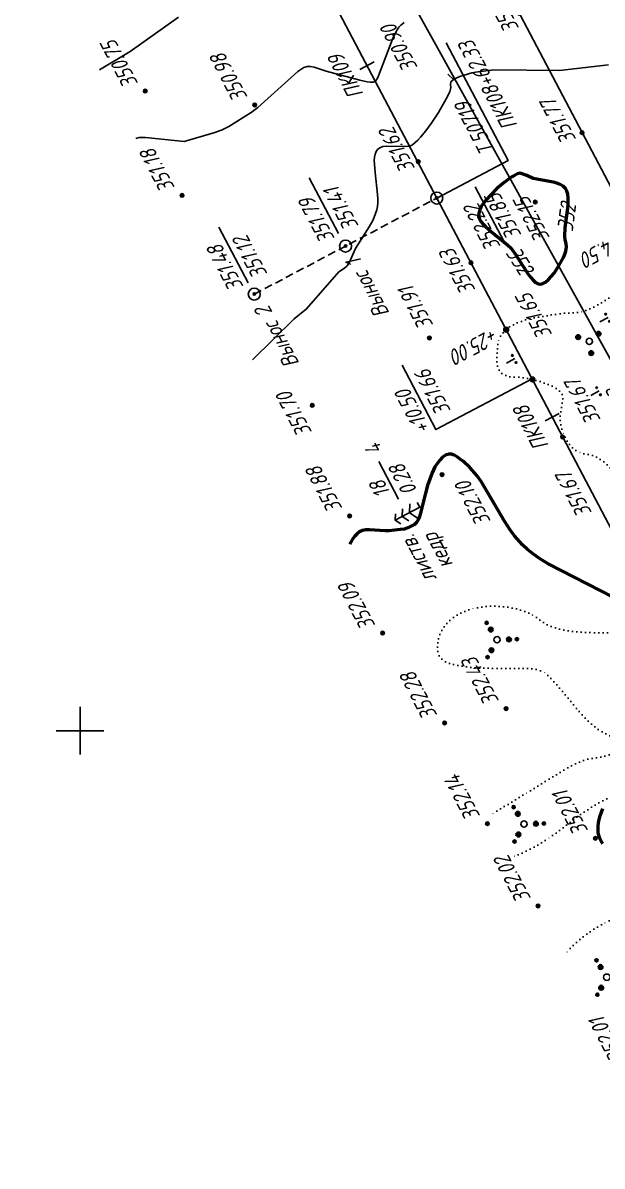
# Model space of a CAD drawing. Extents: x 1517348 to 1518464, y 2188576 to 2190606.
# Drawn here: x 1517785.6 to 1517931.3, y 2189290.4 to 2189578.2 of the extents above; entities that cross this region are included whole.
import ezdxf
from ezdxf.enums import TextEntityAlignment as Align

# ---------------------------------------------------------------- set-up
doc = ezdxf.new("R2010")
doc.units = 0
doc.linetypes.add('ИИDot', pattern=[1, 0, -1])
doc.linetypes.add('ИИHidden', pattern=[3, 2, -1])
for name, color, linetype, lineweight in [('ИИ_ГЕОПУНКТ_025', 7, 'Continuous', 25), ('ИИ_ГЕОСЕТКА_025', 3, 'Continuous', 25), ('ИИ_КОНТУР_025', 7, 'ИИDot', 25), ('ИИ_ОТМЕТКА_025', 7, 'Continuous', 25), ('ИИ_ПИКЕТАЖ_025', 7, 'Continuous', 25), ('ИИ_РАЗМЕР_025', 7, 'Continuous', 25), ('ИИ_РЕЛЬЕФ_025', 34, 'Continuous', 25), ('ИИ_РЕЛЬЕФ_050', 34, 'Continuous', 50), ('ИИ_ТРАССА_ТРУБ_025', 7, 'Continuous', 25), ('ИИ_УГОДЬЯ_025', 7, 'Continuous', 25)]:
    doc.layers.add(name, color=color, linetype=linetype, lineweight=lineweight)
doc.styles.add('VNIPISIMPLEXCUR', font='simplex.shx', dxfattribs={"width": 0.8, "oblique": 15})
doc.dimstyles.new('ИИ-2000-м-dm$0', dxfattribs={"dimscale": 2, "dimtxt": 2.5, "dimasz": 2.5, "dimexe": 1.25, "dimexo": 0, "dimgap": 1, "dimtad": 1, "dimtoh": 1, "dimzin": 1, "dimdsep": 46, "dimtxsty": 'VNIPISIMPLEXCUR', "dimblk": 'OBLIQUE', "dimcen": 2.5, "dimaunit": 1, "dimadec": 4, "dimazin": 0, "dimtfac": 1, "dimtmove": 1, "dimatfit": 2, "dimfxl": 1, "dimarcsym": 0})
doc.dimstyles.new('ИИ-2000-м-dm$2', dxfattribs={"dimscale": 2, "dimtxt": 2.5, "dimasz": 2.5, "dimexe": 1.25, "dimexo": 0, "dimgap": 1, "dimtad": 2, "dimtoh": 1, "dimzin": 1, "dimdsep": 46, "dimtxsty": 'VNIPISIMPLEXCUR', "dimcen": 2.5, "dimaunit": 1, "dimazin": 0, "dimtfac": 1, "dimtmove": 1, "dimatfit": 2, "dimfxl": 1, "dimarcsym": 0})

# ---------------------------------------------------------------- blocks, each defined once
blk = doc.blocks.new('PICKET')
at = {"color": 0, "linetype": 'Continuous', "lineweight": 25}
for p, q in [((-0.23, 0), (0.23, 0)), ((0, 0.23), (0, -0.23))]:
    blk.add_line(p, q, dxfattribs=at)
blk.add_circle((0, 0), 0.23, dxfattribs=at)
at = {"color": 0, "linetype": 'Continuous', "style": 'VNIPISIMPLEXCUR', "oblique": 15, "width": 0.8}
blk.add_attdef('OTMETKA', (1.25, 0.3), '', height=2, dxfattribs=at)
at = {"color": 8, "linetype": 'Continuous', "style": 'VNIPISIMPLEXCUR', "oblique": 15, "width": 0.8, "flags": 1}
blk.add_attdef('NOMER', (1.25, -2.7), '', height=2, dxfattribs=at)
blk = doc.blocks.new('ИИ053952')
at = {"linetype": 'Continuous', "lineweight": 25}
h = blk.add_hatch(color=0, dxfattribs=at)
edge = h.paths.add_edge_path()
edge.add_arc((-1.31, 2.13), 0.2, 0, 360)
h = blk.add_hatch(color=0, dxfattribs=at)
edge = h.paths.add_edge_path()
edge.add_arc((-0.79, 1.28), 0.3, 0, 360)
h = blk.add_hatch(color=0, dxfattribs=at)
edge = h.paths.add_edge_path()
edge.add_arc((1.5, 0.04), 0.3, 0, 360)
h = blk.add_hatch(color=0, dxfattribs=at)
edge = h.paths.add_edge_path()
edge.add_arc((2.5, 0.07), 0.2, 0, 360)
h = blk.add_hatch(color=0, dxfattribs=at)
edge = h.paths.add_edge_path()
edge.add_arc((-0.71, -1.32), 0.3, 0, 360)
h = blk.add_hatch(color=0, dxfattribs=at)
edge = h.paths.add_edge_path()
edge.add_arc((-1.19, -2.2), 0.2, 0, 360)
at = {"color": 0, "linetype": 'Continuous', "lineweight": 25}
for centre, radius in [((-1.31, 2.13), 0.2), ((-0.79, 1.28), 0.3), ((0, 0), 0.4), ((1.5, 0.04), 0.3), ((2.5, 0.07), 0.2), ((-0.71, -1.32), 0.3), ((-1.19, -2.2), 0.2)]:
    blk.add_circle(centre, radius, dxfattribs=at)
blk = doc.blocks.new('ИИ05407')
at = {"linetype": 'Continuous', "lineweight": 25}
h = blk.add_hatch(color=0, dxfattribs=at)
edge = h.paths.add_edge_path()
edge.add_arc((-0.5, 0.1), 0.1, 0, 360)
h = blk.add_hatch(color=0, dxfattribs=at)
edge = h.paths.add_edge_path()
edge.add_arc((0.5, 0.1), 0.1, 0, 360)
at = {"color": 0, "linetype": 'Continuous', "lineweight": 25}
blk.add_lwpolyline([(0, 0), (0, 1.2)], dxfattribs=at)
for centre in [(-0.5, 0.1), (0.5, 0.1)]:
    blk.add_circle(centre, 0.1, dxfattribs=at)
blk = doc.blocks.new('ИИ053951')
at = {"linetype": 'Continuous', "lineweight": 25}
h = blk.add_hatch(color=0, dxfattribs=at)
edge = h.paths.add_edge_path()
edge.add_arc((-1.4, 0.53), 0.3, 0, 360)
h = blk.add_hatch(color=0, dxfattribs=at)
edge = h.paths.add_edge_path()
edge.add_arc((1.16, 0.95), 0.3, 0, 360)
h = blk.add_hatch(color=0, dxfattribs=at)
edge = h.paths.add_edge_path()
edge.add_arc((0.24, -1.48), 0.3, 0, 360)
at = {"color": 0, "linetype": 'Continuous', "lineweight": 25}
for centre, radius in [((-1.4, 0.53), 0.3), ((0, 0), 0.4), ((1.16, 0.95), 0.3), ((0.24, -1.48), 0.3)]:
    blk.add_circle(centre, radius, dxfattribs=at)
blk = doc.blocks.new('ИИ050052Р')
at = {"linetype": 'Continuous', "lineweight": 25}
h = blk.add_hatch(color=0, dxfattribs=at)
edge = h.paths.add_edge_path()
edge.add_arc((0, 0), 0.15, 0, 360)
at = {"color": 0, "linetype": 'Continuous', "lineweight": 25}
for radius in [0.75, 0.15]:
    blk.add_circle((0, 0), radius, dxfattribs=at)
at = {"color": 0, "linetype": 'Continuous', "style": 'VNIPISIMPLEXCUR', "oblique": 15, "width": 0.8}
for tag, p in [('CENTRE', (1.45, 0.7)), ('HEIGHT', (1.45, -2.7))]:
    blk.add_attdef(tag, p, '', height=2, dxfattribs=at)
for tag, p in [('NUMBER', (-2, -1)), ('STATIONING', (-2, -4.4)), ('ALPHA', (-2, -7.8))]:
    blk.add_attdef(tag, text='', height=2, dxfattribs=at).set_placement(p, align=Align.RIGHT)
at = {"color": 253, "linetype": 'Continuous', "style": 'VNIPISIMPLEXCUR', "oblique": 15, "width": 0.8, "flags": 1}
blk.add_attdef('NOTE', text='', height=1.6, dxfattribs=at).set_placement((-2, -10.8), align=Align.RIGHT)
blk = doc.blocks.new('ИИ15001')
at = {"color": 0, "linetype": 'Continuous', "lineweight": 25}
blk.add_lwpolyline([(0, 1), (0, -1)], dxfattribs=at)
at = {"color": 0, "linetype": 'Continuous', "lineweight": 25, "style": 'VNIPISIMPLEXCUR', "oblique": 15, "width": 0.8}
blk.add_attdef('STATIONING', text='', height=2, dxfattribs=at).set_placement((0, 2), align=Align.CENTER)
at = {"color": 7, "linetype": 'Continuous', "lineweight": 25, "style": 'VNIPISIMPLEXCUR', "oblique": 15, "width": 0.8}
blk.add_attdef('HEIGHT', text='', height=2, dxfattribs=at).set_placement((0, -2), align=Align.TOP_CENTER)
blk = doc.blocks.new('ИИ15002')
at = {"linetype": 'Continuous', "lineweight": 25}
h = blk.add_hatch(color=0, dxfattribs=at)
edge = h.paths.add_edge_path()
edge.add_arc((0, 0), 0.3, 0, 360)
at = {"color": 0, "linetype": 'Continuous', "lineweight": 25}
blk.add_circle((0, 0), 0.3, dxfattribs=at)
at = {"color": 0, "linetype": 'Continuous', "style": 'VNIPISIMPLEXCUR', "oblique": 15, "width": 0.8}
blk.add_attdef('STATIONING', (1, 1.3), '', height=2, rotation=90, dxfattribs=at)
at = {"color": 7, "linetype": 'Continuous', "style": 'VNIPISIMPLEXCUR', "oblique": 15, "width": 0.8}
blk.add_attdef('HEIGHT', text='', height=2, dxfattribs=at).set_placement((0, -1.3), align=Align.TOP_CENTER)
blk = doc.blocks.new('ИИ053672А')
at = {"color": 0, "linetype": 'Continuous'}
for points in [[(0.7, 3.1), (0, 3.5), (-0.7, 3.1)], [(0, 3.5), (0, 0), (0.7, 0)], [(1, 0.92), (0, 1.5), (-1, 0.92)], [(0.85, 2.01), (0, 2.5), (-0.85, 2.01)]]:
    blk.add_lwpolyline(points, dxfattribs=at)
at = {"color": 0, "linetype": 'Continuous', "style": 'VNIPISIMPLEXCUR', "oblique": 15, "width": 0.8}
blk.add_attdef('RACE1', text='', height=2, dxfattribs=at).set_placement((-2, 2.25), align=Align.RIGHT)
blk.add_attdef('HEIGHT', (2, 2.25), '', height=2, dxfattribs=at)
blk.add_attdef('DISTANCE', text='', height=2, dxfattribs=at).set_placement((8.5, 1.75), align=Align.MIDDLE_LEFT)
blk.add_attdef('RACE2', text='', height=2, dxfattribs=at).set_placement((-2, 1.25), align=Align.TOP_RIGHT)
blk.add_attdef('THICKNESS', text='', height=2, dxfattribs=at).set_placement((2, 1.25), align=Align.TOP_LEFT)
blk = doc.blocks.new('ИИ053296')
at = {"color": 0, "linetype": 'Continuous', "lineweight": 25}
blk.add_lwpolyline([(0, 0), (1, 0)], dxfattribs=at)
blk = doc.blocks.new('*D23')
at = {"layer": 'Defpoints', "color": 0, "transparency": 16777216}
for p in [(1517433.62, 2190485.82), (1517814.44, 2189993.77), (1517710.22, 2189950.84), (1517583.52, 2189878.79), (1518412.38, 2188627.85)]:
    blk.add_point(p, dxfattribs=at)
at = {"layer": 'ИИ_РАЗМЕР_025', "color": 0, "lineweight": -2, "transparency": 16777216}
for p, q in [((1517701.87, 2189947.56), (1517694.82, 2189960.94)), ((1517709.2, 2189948.67), (1517701.87, 2189947.56))]:
    blk.add_line(p, q, dxfattribs=at)
blk.add_arc((1517718.1, 2189945.8), 9.35, 142.4771, 181.7709, dxfattribs=at)
at = {"layer": 'ИИ_РАЗМЕР_025', "color": 0, "transparency": 16777216}
for points in [[(1517710.25, 2189952), (1517711.11, 2189950.98), (1517713.74, 2189954.07)], [(1517709.4, 2189945.67), (1517708.1, 2189945.35), (1517709.73, 2189941.63)]]:
    blk.add_solid(points, dxfattribs=at)
at = {"layer": 'ИИ_РАЗМЕР_025', "color": 0, "transparency": 16777216, "insert": (1517695.12, 2189953.12), "char_height": 4, "attachment_point": 5, "rotation": 117.7798, "style": 'VNIPISIMPLEXCUR'}
blk.add_mtext("88°41'", dxfattribs=at)
blk = doc.blocks.new('_Oblique')
at = {"color": 0, "linetype": 'ByBlock', "lineweight": -2}
blk.add_line((-0.5, -0.5), (0.5, 0.5), dxfattribs=at)
blk = doc.blocks.new('*D27')
at = {"layer": 'Defpoints', "color": 0, "transparency": 16777216}
for p in [(1517483.76, 2190304.73), (1518396.8, 2188657.42), (1518396.8, 2188657.42)]:
    blk.add_point(p, dxfattribs=at)
at = {"layer": 'ИИ_РАЗМЕР_025', "color": 0, "lineweight": -2, "transparency": 16777216}
for p, q in [((1517483.76, 2190304.73), (1517481.57, 2190303.52)), ((1517483.76, 2190304.73), (1518396.8, 2188657.42)), ((1518396.8, 2188657.42), (1518394.62, 2188656.2))]:
    blk.add_line(p, q, dxfattribs=at)
at = {"layer": 'ИИ_РАЗМЕР_025', "color": 0, "lineweight": -2, "transparency": 16777216, "xscale": 4, "yscale": 4, "zscale": 4}
for p, rotation in [((1517483.76, 2190304.73), 118.9980081626661), ((1518396.8, 2188657.42), 298.9980081626661)]:
    blk.add_blockref('_Oblique', p, dxfattribs=dict(at, rotation=rotation))
at = {"layer": 'ИИ_РАЗМЕР_025', "color": 0, "transparency": 16777216, "insert": (1517937.66, 2189479.62), "char_height": 4, "attachment_point": 5, "rotation": 118.998, "style": 'VNIPISIMPLEXCUR'}
blk.add_mtext('1883.43', dxfattribs=at)
blk = doc.blocks.new('ИИ05012')
at = {"color": 0, "linetype": 'Continuous', "lineweight": 25, "flags": 128}
for points in [[(0, 3), (0, -3)], [(-3, 0), (3, 0)]]:
    blk.add_lwpolyline(points, dxfattribs=at)

msp = doc.modelspace()

# ---------------------------------------------------------------- linework, layer by layer
at = {"layer": 'ИИ_ГЕОПУНКТ_025'}
for points in [[(1517889.75, 2189534.1), (1517907.703, 2189543.557), (1517892.087, 2189573.2)], [(1517865, 2189525.161), (1517857.618, 2189539.173)], [(1517906.746, 2189522.945), (1517899.364, 2189536.957)], [(1517842.304, 2189512.787), (1517834.923, 2189526.799)]]:
    msp.add_lwpolyline(points, dxfattribs=at)
at = {"layer": 'ИИ_КОНТУР_025', "linetype": 'ИИDot', "flags": 128}
for points in [[(1518000, 2189476.26), (1517997.796, 2189477.57), (1517995.948, 2189478.477), (1517995.158, 2189478.78), (1517994.457, 2189478.982), (1517993.845, 2189479.084), (1517993.323, 2189479.085), (1517991.991, 2189478.872), (1517990.863, 2189478.529), (1517989.561, 2189477.94), (1517988.303, 2189477.663), (1517986.73, 2189477.57), (1517985.028, 2189477.7), (1517983.381, 2189478.089), (1517982.314, 2189478.492), (1517981.284, 2189479.047), (1517980.303, 2189479.792), (1517979.372, 2189480.727), (1517978.49, 2189481.85), (1517977.74, 2189483.044), (1517977.205, 2189484.188), (1517976.883, 2189485.283), (1517976.776, 2189486.328), (1517976.665, 2189487.353), (1517976.331, 2189488.386), (1517975.775, 2189489.427), (1517974.996, 2189490.476), (1517973.791, 2189492.085), (1517972.846, 2189493.748), (1517972.359, 2189494.888), (1517972.184, 2189495.461), (1517972.087, 2189496.028), (1517972.069, 2189496.589), (1517972.129, 2189497.144), (1517972.267, 2189497.692), (1517972.483, 2189498.234), (1517972.778, 2189498.77), (1517973.57, 2189499.823), (1517974.914, 2189501.341), (1517976.388, 2189502.786), (1517977.404, 2189503.732), (1517977.839, 2189504.251), (1517978.212, 2189504.81), (1517978.523, 2189505.408), (1517978.772, 2189506.045), (1517978.96, 2189506.721), (1517979.085, 2189507.436), (1517979.149, 2189508.19), (1517979.135, 2189508.997), (1517979.027, 2189509.872), (1517978.825, 2189510.815), (1517978.528, 2189511.824), (1517978.138, 2189512.902), (1517977.075, 2189515.259), (1517976.402, 2189516.538), (1517975.671, 2189517.771), (1517974.918, 2189518.842), (1517974.143, 2189519.752), (1517973.345, 2189520.5), (1517972.524, 2189521.086), (1517971.682, 2189521.511), (1517970.817, 2189521.774), (1517969.93, 2189521.876), (1517960.542, 2189521.984), (1517959.536, 2189522.058), (1517958.64, 2189522.182), (1517957.854, 2189522.356), (1517957.178, 2189522.579), (1517956.611, 2189522.851), (1517956.154, 2189523.174), (1517954.533, 2189525.09), (1517953.049, 2189526.55), (1517952.62, 2189526.883), (1517952.125, 2189527.171), (1517951.565, 2189527.415), (1517950.248, 2189527.77), (1517948.671, 2189527.947), (1517946.876, 2189527.943), (1517945.121, 2189527.735), (1517943.449, 2189527.317), (1517941.862, 2189526.691), (1517941.099, 2189526.3), (1517940.39, 2189525.851), (1517939.767, 2189525.34), (1517939.23, 2189524.766), (1517938.78, 2189524.13), (1517938.416, 2189523.43), (1517938.138, 2189522.669), (1517937.946, 2189521.844), (1517937.37, 2189515.824), (1517937.171, 2189514.28), (1517937, 2189513.528), (1517936.696, 2189512.777), (1517936.259, 2189512.026), (1517935.688, 2189511.274), (1517934.984, 2189510.523), (1517934.147, 2189509.772), (1517933.177, 2189509.021), (1517930.934, 2189507.565), (1517928.834, 2189506.438), (1517927.874, 2189506.016), (1517926.975, 2189505.687), (1517926.135, 2189505.452), (1517925.356, 2189505.311), (1517922.137, 2189505.126), (1517918.774, 2189504.713), (1517914.651, 2189504.027), (1517912.169, 2189503.436), (1517910.116, 2189502.745), (1517909.251, 2189502.361), (1517908.493, 2189501.952), (1517907.843, 2189501.518), (1517906.781, 2189500.615), (1517905.979, 2189499.693), (1517905.438, 2189498.752), (1517905.266, 2189498.275), (1517905.028, 2189496.797), (1517904.879, 2189494.637), (1517904.878, 2189492.899), (1517905.018, 2189491.875), (1517905.297, 2189491.018), (1517905.717, 2189490.329), (1517906.285, 2189489.803), (1517907.059, 2189489.412), (1517908.047, 2189489.151), (1517909.249, 2189489.021), (1517910.666, 2189488.979), (1517912.297, 2189488.774), (1517914.143, 2189488.365), (1517916.202, 2189487.75), (1517918.372, 2189486.947), (1517919.275, 2189486.507), (1517920.022, 2189486.047), (1517920.613, 2189485.568), (1517921.047, 2189485.068), (1517921.326, 2189484.549), (1517921.449, 2189484.009), (1517921.415, 2189483.45), (1517920.959, 2189480.607), (1517920.781, 2189478.906), (1517920.804, 2189477.708), (1517921.064, 2189476.38), (1517921.56, 2189474.923), (1517922.293, 2189473.336), (1517922.745, 2189472.555), (1517923.25, 2189471.866), (1517923.808, 2189471.269), (1517924.42, 2189470.763), (1517925.084, 2189470.348), (1517925.802, 2189470.025), (1517926.573, 2189469.793), (1517928.245, 2189469.506), (1517929.087, 2189469.252), (1517929.923, 2189468.892), (1517930.753, 2189468.426), (1517931.577, 2189467.853), (1517932.395, 2189467.175), (1517933.207, 2189466.39), (1517934.014, 2189465.499), (1517934.768, 2189464.553), (1517935.426, 2189463.605), (1517935.985, 2189462.653), (1517936.448, 2189461.699), (1517936.813, 2189460.741), (1517937.08, 2189459.781), (1517937.25, 2189458.817), (1517937.418, 2189456.91), (1517937.659, 2189456.022), (1517938.044, 2189455.187), (1517938.574, 2189454.405), (1517939.249, 2189453.676), (1517940.069, 2189453), (1517941.034, 2189452.378), (1517943.279, 2189451.291), (1517946.92, 2189449.72), (1517948.7, 2189449.069), (1517949.131, 2189448.831), (1517949.509, 2189448.402), (1517949.833, 2189447.78), (1517950.104, 2189446.968), (1517950.321, 2189445.963), (1517950.485, 2189444.766), (1517950.595, 2189443.378), (1517950.672, 2189440.147), (1517950.621, 2189435.485), (1517950.402, 2189431.26), (1517950.292, 2189429.949), (1517950.09, 2189428.741), (1517949.723, 2189427.69), (1517949.191, 2189426.796), (1517948.495, 2189426.059), (1517947.633, 2189425.48), (1517946.607, 2189425.057), (1517945.417, 2189424.791), (1517944.061, 2189424.683), (1517935.421, 2189424.627), (1517928.844, 2189424.683), (1517926.569, 2189424.758), (1517924.478, 2189424.922), (1517922.57, 2189425.177), (1517920.845, 2189425.521), (1517919.305, 2189425.955), (1517917.947, 2189426.478), (1517916.773, 2189427.092), (1517914.843, 2189428.504), (1517913.821, 2189429.134), (1517912.716, 2189429.686), (1517911.529, 2189430.159), (1517910.26, 2189430.553), (1517908.908, 2189430.869), (1517907.474, 2189431.107), (1517905.957, 2189431.266), (1517904.428, 2189431.341), (1517902.954, 2189431.326), (1517901.537, 2189431.221), (1517900.176, 2189431.026), (1517898.871, 2189430.742), (1517897.622, 2189430.368), (1517896.429, 2189429.904), (1517895.293, 2189429.351), (1517894.241, 2189428.719), (1517893.301, 2189428.019), (1517892.473, 2189427.253), (1517891.758, 2189426.418), (1517891.155, 2189425.517), (1517890.665, 2189424.548), (1517890.287, 2189423.512), (1517890.021, 2189422.409), (1517889.89, 2189421.326), (1517889.916, 2189420.352), (1517890.099, 2189419.486), (1517890.44, 2189418.728), (1517890.938, 2189418.079), (1517891.593, 2189417.539), (1517892.406, 2189417.107), (1517893.376, 2189416.783), (1517895.563, 2189416.312), (1517897.929, 2189415.975), (1517900.475, 2189415.773), (1517904.572, 2189415.706), (1517912.851, 2189415.689), (1517914.259, 2189415.555), (1517915.457, 2189415.285), (1517916.446, 2189414.881), (1517916.861, 2189414.629), (1517917.872, 2189413.752), (1517920.26, 2189411.17), (1517924.976, 2189405.529), (1517926.192, 2189404.153), (1517927.341, 2189402.941), (1517928.421, 2189401.892), (1517929.434, 2189401.007), (1517930.379, 2189400.286), (1517931.256, 2189399.728), (1517933.422, 2189398.685), (1517933.955, 2189398.345), (1517934.391, 2189397.993), (1517934.73, 2189397.63), (1517934.972, 2189397.256), (1517935.118, 2189396.87), (1517935.166, 2189396.474), (1517935.062, 2189395.722), (1517934.749, 2189395.074), (1517934.227, 2189394.53), (1517933.496, 2189394.091), (1517932.06, 2189393.577), (1517930.254, 2189393.198), (1517928.065, 2189392.898), (1517927.216, 2189392.684), (1517926.298, 2189392.377), (1517924.256, 2189391.483), (1517921.938, 2189390.217), (1517912.322, 2189384.296), (1517904.952, 2189379.839), (1517903.647, 2189378.995)], [(1517909.224, 2189368.408), (1517909.226, 2189368.409), (1517910.928, 2189369.069), (1517912.663, 2189369.861), (1517914.428, 2189370.785), (1517916.226, 2189371.841), (1517918.055, 2189373.03), (1517919.916, 2189374.351), (1517925.423, 2189378.555), (1517927.08, 2189379.716), (1517928.636, 2189380.733), (1517930.092, 2189381.607), (1517931.447, 2189382.338), (1517932.701, 2189382.925), (1517933.854, 2189383.369), (1517936.087, 2189384.043), (1517938.372, 2189384.575), (1517940.709, 2189384.966), (1517943.098, 2189385.215), (1517944.242, 2189385.266), (1517945.259, 2189385.238), (1517946.15, 2189385.132), (1517946.914, 2189384.947), (1517947.552, 2189384.685), (1517948.062, 2189384.344), (1517948.446, 2189383.925), (1517948.703, 2189383.428), (1517948.865, 2189382.887), (1517948.96, 2189382.334), (1517948.991, 2189381.77), (1517948.957, 2189381.195), (1517948.857, 2189380.608), (1517948.462, 2189379.402), (1517947.626, 2189377.591), (1517947.317, 2189376.518), (1517947.239, 2189375.565), (1517947.286, 2189375.134), (1517947.549, 2189374.341), (1517948.004, 2189373.536), (1517948.645, 2189372.702), (1517949.956, 2189371.396), (1517950.945, 2189370.399), (1517951.886, 2189369.198), (1517952.778, 2189367.791), (1517953.621, 2189366.178), (1517954.332, 2189364.54), (1517954.83, 2189363.058), (1517955.113, 2189361.73), (1517955.182, 2189360.558), (1517955.129, 2189360.012), (1517955.008, 2189359.472), (1517954.817, 2189358.936), (1517954.559, 2189358.405), (1517953.836, 2189357.358), (1517952.839, 2189356.329), (1517952.252, 2189355.849), (1517951.625, 2189355.427), (1517950.957, 2189355.065), (1517950.25, 2189354.762), (1517949.502, 2189354.518), (1517948.714, 2189354.332), (1517947.886, 2189354.206), (1517940.048, 2189353.701), (1517937.794, 2189353.477), (1517936.656, 2189353.266), (1517935.516, 2189352.977), (1517934.374, 2189352.61), (1517933.23, 2189352.165), (1517932.083, 2189351.642), (1517930.933, 2189351.042), (1517928.657, 2189349.638), (1517926.578, 2189348.137), (1517924.726, 2189346.57), (1517923.101, 2189344.937), (1517922.163, 2189343.849)]]:
    msp.add_lwpolyline(points, dxfattribs=at)
at = {"layer": 'ИИ_ПИКЕТАЖ_025', "color": 4, "elevation": -4.2}
msp.add_lwpolyline([(1517913.741, 2189488.562), (1517889.542, 2189475.815), (1517881.004, 2189492.021)], dxfattribs=at)
at = {"layer": 'ИИ_РЕЛЬЕФ_025'}
for points, elevation in [([(1517824.796, 2189579.614), (1517812.594, 2189570.976), (1517804.904, 2189566.422)], 350.5), ([(1517881.531, 2189578.344), (1517880.713, 2189577.653), (1517880.24, 2189577.1), (1517879.794, 2189576.459), (1517879.374, 2189575.74), (1517878.592, 2189574.111), (1517875.106, 2189564.896), (1517874.728, 2189564.129), (1517874.269, 2189563.421), (1517873.743, 2189563.3), (1517873.071, 2189563.288), (1517872.271, 2189563.369), (1517870.377, 2189563.749), (1517861.881, 2189566.03), (1517858.86, 2189567.051), (1517857.953, 2189567.242), (1517857.158, 2189567.265), (1517856.287, 2189566.984), (1517854.821, 2189566.007), (1517844.721, 2189556.923), (1517843.044, 2189555.684), (1517837.408, 2189552.117), (1517835.752, 2189551.277), (1517833.915, 2189550.574), (1517826.177, 2189548.345), (1517816.436, 2189549.386), (1517815.589, 2189549.387), (1517814.862, 2189549.328), (1517814.276, 2189549.201), (1517814.05, 2189549.062)], 351), ([(1517932.93, 2189567.662), (1517920.624, 2189566.201), (1517904.059, 2189566.388), (1517899.494, 2189565.804), (1517898.592, 2189565.633), (1517896.595, 2189565.057), (1517895.57, 2189564.708), (1517894.631, 2189564.314), (1517893.854, 2189563.872), (1517893.315, 2189563.376), (1517893.228, 2189562.655), (1517893.243, 2189561.902), (1517893.051, 2189560.856), (1517892.149, 2189559.051), (1517890.173, 2189555.656), (1517888.311, 2189552.838), (1517886.974, 2189551.03), (1517885.613, 2189549.405), (1517884.939, 2189548.694), (1517884.275, 2189548.069), (1517883.629, 2189547.544), (1517883.005, 2189547.13), (1517882.059, 2189547.066), (1517877.036, 2189547.2), (1517876.171, 2189547.06), (1517875.455, 2189546.732), (1517874.804, 2189546.323), (1517874.462, 2189545.811), (1517874.229, 2189545.17), (1517874.092, 2189544.417), (1517874.035, 2189543.565), (1517874.047, 2189542.631), (1517874.216, 2189540.571), (1517874.842, 2189535.011), (1517874.89, 2189533.947), (1517874.88, 2189532.934), (1517874.797, 2189531.987), (1517874.629, 2189531.121), (1517874.35, 2189530.206), (1517874.013, 2189529.327), (1517873.626, 2189528.48), (1517872.735, 2189526.859), (1517869.266, 2189521.407), (1517867.705, 2189517.786), (1517867.237, 2189517.086), (1517866.555, 2189516.46), (1517865.069, 2189515.53), (1517857.001, 2189506.199), (1517853.873, 2189503.669), (1517843.389, 2189493.373)], 351.5)]:
    msp.add_lwpolyline(points, dxfattribs=dict(at, elevation=elevation))
at = {"layer": 'ИИ_РЕЛЬЕФ_050', "elevation": 352}
msp.add_lwpolyline([(1517921.922, 2189524.516), (1517922.078, 2189526.625), (1517922.792, 2189532.193), (1517922.842, 2189533.223), (1517922.819, 2189534.185), (1517922.703, 2189535.063), (1517922.476, 2189535.84), (1517922.119, 2189536.499), (1517921.529, 2189537.069), (1517920.826, 2189537.534), (1517919.976, 2189537.868), (1517919.033, 2189538.115), (1517914.948, 2189538.823), (1517914.005, 2189539.07), (1517912.367, 2189539.772), (1517910.699, 2189540.382), (1517910.035, 2189540.186), (1517909.276, 2189539.827), (1517908.445, 2189539.329), (1517906.666, 2189538.028), (1517904.89, 2189536.495), (1517903.311, 2189534.947), (1517902.121, 2189533.595), (1517900.885, 2189531.95), (1517900.539, 2189531.13), (1517900.365, 2189530.293), (1517900.247, 2189529.438), (1517900.457, 2189528.846), (1517900.829, 2189528.232), (1517901.341, 2189527.6), (1517901.968, 2189526.953), (1517903.479, 2189525.625), (1517907.66, 2189522.253), (1517908.38, 2189521.593), (1517909.627, 2189519.85), (1517912.763, 2189514.929), (1517913.384, 2189514.105), (1517914.002, 2189513.41), (1517914.613, 2189512.875), (1517915.219, 2189512.533), (1517915.817, 2189512.417), (1517916.455, 2189512.563), (1517917.137, 2189512.96), (1517917.845, 2189513.565), (1517918.56, 2189514.334), (1517919.264, 2189515.225), (1517920.568, 2189517.199), (1517921.613, 2189519.143), (1517921.993, 2189519.995), (1517922.253, 2189520.71), (1517922.404, 2189521.734), (1517922.295, 2189522.677), (1517922.083, 2189523.588)], close=True, dxfattribs=at)
for points in [[(1517934.153, 2189433.634), (1517917.742, 2189442.029), (1517915.59, 2189443.354), (1517914.044, 2189444.451), (1517912.543, 2189445.646), (1517911.285, 2189446.841), (1517909.293, 2189449.116), (1517908.326, 2189450.402), (1517906.795, 2189452.779), (1517900.875, 2189462.758), (1517899.83, 2189464.225), (1517899.32, 2189464.861), (1517898.029, 2189466.241), (1517896.436, 2189467.761), (1517895.649, 2189468.41), (1517894.882, 2189468.95), (1517894.141, 2189469.356), (1517893.436, 2189469.601), (1517892.775, 2189469.66), (1517891.972, 2189469.41), (1517891.213, 2189468.848), (1517890.506, 2189468.085), (1517889.291, 2189466.405), (1517888.881, 2189465.704), (1517888.544, 2189464.947), (1517887.438, 2189461.731), (1517886.903, 2189459.822), (1517885.691, 2189454.815), (1517885.384, 2189453.935), (1517885.031, 2189453.142), (1517884.62, 2189452.456), (1517884.142, 2189451.899), (1517883.303, 2189451.475), (1517882.446, 2189451.101), (1517881.555, 2189450.791), (1517880.575, 2189450.633), (1517877.652, 2189450.335), (1517876.728, 2189450.355), (1517872.83, 2189450.624), (1517871.916, 2189450.563), (1517871.072, 2189450.382), (1517870.318, 2189450.044), (1517869.683, 2189449.568), (1517869.105, 2189448.965), (1517868.576, 2189448.256), (1517868.093, 2189447.462), (1517867.844, 2189446.954)], [(1517931.524, 2189371.519), (1517931.118, 2189372.191), (1517930.789, 2189372.888), (1517930.534, 2189373.609), (1517930.375, 2189374.35), (1517930.308, 2189375.129), (1517930.328, 2189375.942), (1517930.429, 2189376.787), (1517930.605, 2189377.66), (1517930.851, 2189378.561), (1517931.527, 2189380.429)]]:
    msp.add_lwpolyline(points, dxfattribs=at)
at = {"layer": 'ИИ_ТРАССА_ТРУБ_025', "color": 4}
for points in [[(1518412.378, 2188627.85), (1517433.622, 2190485.815)], [(1518412.378, 2188627.85), (1517433.622, 2190485.815)], [(1518377.009, 2188609.218), (1518355.67, 2188649.72), (1518240.39, 2188868.56), (1518167.68, 2189006.54), (1518028.97, 2189269.84), (1517889.75, 2189534.1), (1517750.65, 2189798.13), (1517720.64, 2189855.08), (1517697.553, 2189898.908)], [(1518377.009, 2188609.218), (1518355.67, 2188649.72), (1518240.39, 2188868.56), (1518167.68, 2189006.54), (1518028.97, 2189269.84), (1517889.75, 2189534.1), (1517750.65, 2189798.13), (1517720.64, 2189855.08), (1517697.553, 2189898.908)]]:
    msp.add_lwpolyline(points, dxfattribs=at)
at = {"layer": 'ИИ_ТРАССА_ТРУБ_025', "color": 4, "linetype": 'ИИHidden', "flags": 128}
msp.add_lwpolyline([(1517843.83, 2189509.92), (1517866.79, 2189522.01), (1517889.75, 2189534.1)], dxfattribs=at)
at = {"layer": 'ИИ_УГОДЬЯ_025'}
msp.add_lwpolyline([(1517880.146, 2189458.278), (1517875.133, 2189467.795)], dxfattribs=at)

# ---------------------------------------------------------------- block references
at = {"layer": 'ИИ_ГЕОПУНКТ_025'}
ref = msp.add_blockref('ИИ050052Р', (1517889.75, 2189534.1), dxfattribs=dict(at, xscale=2, yscale=2, zscale=2, rotation=117.7797222222222))
ref.add_attrib('NUMBER', 'Т.50719', dxfattribs={"layer": '0', "color": 0, "linetype": 'Continuous', "height": 4, "rotation": 117.77972, "style": 'VNIPISIMPLEXCUR', "oblique": 15, "width": 0.8}).set_placement((1517897.758, 2189558.968), align=Align.RIGHT)
ref.add_attrib('CENTRE', '352.22', (1517905.924, 2189521.94), dxfattribs={"layer": '0', "color": 0, "linetype": 'Continuous', "height": 4, "rotation": 117.77972, "style": 'VNIPISIMPLEXCUR', "oblique": 15, "width": 0.8})
ref.add_attrib('HEIGHT', '351.85', (1517911.17, 2189524.811), dxfattribs={"layer": '0', "color": 0, "linetype": 'Continuous', "height": 4, "rotation": 117.77972, "style": 'VNIPISIMPLEXCUR', "oblique": 15, "width": 0.8})
ref.add_attrib('STATIONING', 'ПК108+62.33', dxfattribs={"layer": '0', "color": 0, "linetype": 'Continuous', "height": 4, "rotation": 117.77972, "style": 'VNIPISIMPLEXCUR', "oblique": 15, "width": 0.8}).set_placement((1517898.701, 2189574.216), align=Align.RIGHT)
at = {"layer": 'ИИ_ГЕОПУНКТ_025', "xscale": 2, "yscale": 2, "zscale": 2, "rotation": 117.7797222222222}
for p, values in [((1517866.79, 2189522.01), {'NUMBER': 'Вынос 1', 'CENTRE': '351.79', 'HEIGHT': '351.41'}), ((1517843.83, 2189509.92), {'NUMBER': 'Вынос 2', 'CENTRE': '351.48', 'HEIGHT': '351.12'})]:
    msp.add_blockref('ИИ050052Р', p, dxfattribs=at).add_auto_attribs(values)
at = {"layer": 'ИИ_ГЕОСЕТКА_025', "xscale": 2, "yscale": 2, "zscale": 2}
msp.add_blockref('ИИ05012', (1517800, 2189400), dxfattribs=at)
at = {"layer": 'ИИ_ОТМЕТКА_025'}
ref = msp.add_blockref('PICKET', (1517910.474, 2189580.611, 351.14), dxfattribs=dict(at, xscale=2, yscale=2, zscale=2, rotation=117.7797222222222))
ref.add_attrib('OTMETKA', '351.14', (1517910.549, 2189576.913, 351.14), dxfattribs={"layer": '0', "color": 0, "linetype": 'Continuous', "height": 4, "rotation": 117.77972, "style": 'VNIPISIMPLEXCUR', "oblique": 15, "width": 0.8})
ref = msp.add_blockref('PICKET', (1517816.4, 2189561.05, 350.75), dxfattribs=dict(at, xscale=2, yscale=2, zscale=2, rotation=117.7797222222222))
ref.add_attrib('OTMETKA', '350.75', (1517814.704, 2189562.982, 350.75), dxfattribs={"layer": '0', "color": 0, "height": 4, "rotation": 117.77972, "style": 'VNIPISIMPLEXCUR', "oblique": 15, "width": 0.8})
ref = msp.add_blockref('PICKET', (1517843.96, 2189557.57, 350.98), dxfattribs=dict(at, xscale=2, yscale=2, zscale=2, rotation=117.7797222222222))
ref.add_attrib('OTMETKA', '350.98', (1517842.264, 2189559.502, 350.98), dxfattribs={"layer": '0', "color": 0, "height": 4, "rotation": 117.77972, "style": 'VNIPISIMPLEXCUR', "oblique": 15, "width": 0.8})
ref = msp.add_blockref('PICKET', (1517926.303, 2189550.562, 351.77), dxfattribs=dict(at, xscale=2, yscale=2, zscale=2, rotation=117.7797222222222))
ref.add_attrib('OTMETKA', '351.77', (1517924.925, 2189548.883, 351.77), dxfattribs={"layer": '0', "color": 0, "linetype": 'Continuous', "height": 4, "rotation": 117.77972, "style": 'VNIPISIMPLEXCUR', "oblique": 15, "width": 0.8})
ref = msp.add_blockref('PICKET', (1517885.08, 2189543.27, 351.62), dxfattribs=dict(at, xscale=2, yscale=2, zscale=2, rotation=117.7797222222222))
ref.add_attrib('OTMETKA', '351.62', (1517884.383, 2189541.592, 351.62), dxfattribs={"layer": '0', "color": 0, "linetype": 'Continuous', "height": 4, "rotation": 117.77972, "style": 'VNIPISIMPLEXCUR', "oblique": 15, "width": 0.8})
ref = msp.add_blockref('PICKET', (1517825.66, 2189534.78, 351.18), dxfattribs=dict(at, xscale=2, yscale=2, zscale=2, rotation=117.7797222222222))
ref.add_attrib('OTMETKA', '351.18', (1517823.964, 2189536.712, 351.18), dxfattribs={"layer": '0', "color": 0, "height": 4, "rotation": 117.77972, "style": 'VNIPISIMPLEXCUR', "oblique": 15, "width": 0.8})
ref = msp.add_blockref('PICKET', (1517914.5, 2189533.09, 352.15), dxfattribs=dict(at, xscale=2, yscale=2, zscale=2, rotation=117.7797222222222))
ref.add_attrib('OTMETKA', '352.15', (1517918.28, 2189524.144, 352.15), dxfattribs={"layer": '0', "color": 0, "height": 4, "rotation": 117.77972, "style": 'VNIPISIMPLEXCUR', "oblique": 15, "width": 0.8})
ref = msp.add_blockref('PICKET', (1517898.318, 2189517.824, 351.63), dxfattribs=dict(at, xscale=2, yscale=2, zscale=2, rotation=117.7797222222222))
ref.add_attrib('OTMETKA', '351.63', (1517899.585, 2189510.979, 351.63), dxfattribs={"layer": '0', "color": 0, "linetype": 'Continuous', "height": 4, "rotation": 117.77972, "style": 'VNIPISIMPLEXCUR', "oblique": 15, "width": 0.8})
ref = msp.add_blockref('PICKET', (1517887.9, 2189498.88, 351.91), dxfattribs=dict(at, xscale=2, yscale=2, zscale=2, rotation=117.7797222222222))
ref.add_attrib('OTMETKA', '351.91', (1517888.966, 2189502.175, 351.91), dxfattribs={"layer": '0', "color": 0, "height": 4, "rotation": 117.77972, "style": 'VNIPISIMPLEXCUR', "oblique": 15, "width": 0.8})
ref = msp.add_blockref('PICKET', (1517858.41, 2189481.92, 351.7), dxfattribs=dict(at, xscale=2, yscale=2, zscale=2, rotation=117.7797222222222))
ref.add_attrib('OTMETKA', '351.70', (1517858.452, 2189475.194, 351.7), dxfattribs={"layer": '0', "color": 0, "height": 4, "rotation": 117.77972, "style": 'VNIPISIMPLEXCUR', "oblique": 15, "width": 0.8})
ref = msp.add_blockref('PICKET', (1517921.383, 2189473.96, 351.67), dxfattribs=dict(at, xscale=2, yscale=2, zscale=2, rotation=117.7797222222222))
ref.add_attrib('OTMETKA', '351.67', (1517928.866, 2189454.909, 351.67), dxfattribs={"layer": '0', "color": 0, "linetype": 'Continuous', "height": 4, "rotation": 117.77972, "style": 'VNIPISIMPLEXCUR', "oblique": 15, "width": 0.8})
ref = msp.add_blockref('PICKET', (1517867.8, 2189454.092, 351.88), dxfattribs=dict(at, xscale=2, yscale=2, zscale=2, rotation=117.7797222222222))
ref.add_attrib('OTMETKA', '351.88', (1517866.104, 2189456.024, 351.88), dxfattribs={"layer": '0', "color": 0, "height": 4, "rotation": 117.77972, "style": 'VNIPISIMPLEXCUR', "oblique": 15, "width": 0.8})
ref = msp.add_blockref('PICKET', (1517891.088, 2189464.503, 352.1), dxfattribs=dict(at, xscale=2, yscale=2, zscale=2, rotation=117.7797222222222))
ref.add_attrib('OTMETKA', '352.10', (1517903.44, 2189452.76, 352.1), dxfattribs={"layer": '0', "color": 0, "height": 4, "rotation": 117.77972, "style": 'VNIPISIMPLEXCUR', "oblique": 15, "width": 0.8})
ref = msp.add_blockref('PICKET', (1517876.102, 2189424.602, 352.09), dxfattribs=dict(at, xscale=2, yscale=2, zscale=2, rotation=117.7797222222222))
ref.add_attrib('OTMETKA', '352.09', (1517874.406, 2189426.534, 352.09), dxfattribs={"layer": '0', "color": 0, "height": 4, "rotation": 117.77972, "style": 'VNIPISIMPLEXCUR', "oblique": 15, "width": 0.8})
ref = msp.add_blockref('PICKET', (1517907.2, 2189405.59, 352.43), dxfattribs=dict(at, xscale=2, yscale=2, zscale=2, rotation=117.7797222222222))
ref.add_attrib('OTMETKA', '352.43', (1517905.504, 2189407.522, 352.43), dxfattribs={"layer": '0', "color": 0, "height": 4, "rotation": 117.77972, "style": 'VNIPISIMPLEXCUR', "oblique": 15, "width": 0.8})
ref = msp.add_blockref('PICKET', (1517891.694, 2189401.994, 352.28), dxfattribs=dict(at, xscale=2, yscale=2, zscale=2, rotation=117.7797222222222))
ref.add_attrib('OTMETKA', '352.28', (1517889.998, 2189403.926, 352.28), dxfattribs={"layer": '0', "color": 0, "height": 4, "rotation": 117.77972, "style": 'VNIPISIMPLEXCUR', "oblique": 15, "width": 0.8})
ref = msp.add_blockref('PICKET', (1517902.483, 2189376.614, 352.14), dxfattribs=dict(at, xscale=2, yscale=2, zscale=2, rotation=117.7797222222222))
ref.add_attrib('OTMETKA', '352.14', (1517900.787, 2189378.546, 352.14), dxfattribs={"layer": '0', "color": 0, "height": 4, "rotation": 117.77972, "style": 'VNIPISIMPLEXCUR', "oblique": 15, "width": 0.8})
ref = msp.add_blockref('PICKET', (1517929.64, 2189372.915, 352.01), dxfattribs=dict(at, xscale=2, yscale=2, zscale=2, rotation=117.7797222222222))
ref.add_attrib('OTMETKA', '352.01', (1517927.944, 2189374.847, 352.01), dxfattribs={"layer": '0', "color": 0, "height": 4, "rotation": 117.77972, "style": 'VNIPISIMPLEXCUR', "oblique": 15, "width": 0.8})
ref = msp.add_blockref('PICKET', (1517915.238, 2189355.911, 352.02), dxfattribs=dict(at, xscale=2, yscale=2, zscale=2, rotation=117.7797222222222))
ref.add_attrib('OTMETKA', '352.02', (1517913.542, 2189357.844, 352.02), dxfattribs={"layer": '0', "color": 0, "height": 4, "rotation": 117.77972, "style": 'VNIPISIMPLEXCUR', "oblique": 15, "width": 0.8})
ref = msp.add_blockref('PICKET', (1517938.787, 2189318.764, 352.01), dxfattribs=dict(at, xscale=2, yscale=2, zscale=2, rotation=117.7797222222222))
ref.add_attrib('OTMETKA', '352.01', (1517937.157, 2189317.79, 352.01), dxfattribs={"layer": '0', "color": 0, "height": 4, "rotation": 117.77972, "style": 'VNIPISIMPLEXCUR', "oblique": 15, "width": 0.8})
at = {"layer": 'ИИ_ПИКЕТАЖ_025', "color": 4}
ref = msp.add_blockref('ИИ15001', (1517872.191, 2189567.429, 350.9), dxfattribs=dict(at, xscale=2, yscale=2, zscale=2, rotation=117.7818))
ref.add_attrib('STATIONING', 'ПК109', dxfattribs={"layer": '0', "color": 0, "linetype": 'Continuous', "lineweight": 25, "height": 4, "rotation": 117.7818, "style": 'VNIPISIMPLEXCUR', "oblique": 15, "width": 0.8}).set_placement((1517868.652, 2189565.565), align=Align.CENTER)
ref.add_attrib('HEIGHT', '350.90', dxfattribs={"layer": '0', "color": 7, "linetype": 'Continuous', "lineweight": 25, "height": 4, "rotation": 117.7818, "style": 'VNIPISIMPLEXCUR', "oblique": 15, "width": 0.8}).set_placement((1517878.534, 2189570.809), align=Align.TOP_CENTER)
ref = msp.add_blockref('ИИ15002', (1517939.654, 2189525.219, 351.89), dxfattribs=dict(at, xscale=2, yscale=2, zscale=2, rotation=117.7797964559177))
ref.add_attrib('STATIONING', '+14.50', (1517936.421, 2189525.776), dxfattribs={"layer": '0', "color": 0, "linetype": 'Continuous', "height": 4, "rotation": 207.7798, "style": 'VNIPISIMPLEXCUR', "oblique": 15, "width": 0.8})
ref.add_attrib('HEIGHT', '351.89', dxfattribs={"layer": '0', "color": 7, "linetype": 'Continuous', "height": 4, "rotation": 117.7798, "style": 'VNIPISIMPLEXCUR', "oblique": 15, "width": 0.8}).set_placement((1517937.621, 2189532.747), align=Align.TOP_CENTER)
ref = msp.add_blockref('ИИ15002', (1517907.202, 2189500.973, 351.65), dxfattribs=dict(at, xscale=2, yscale=2, zscale=2, rotation=117.7815907159177))
ref.add_attrib('STATIONING', '+25.00', (1517903.97, 2189501.531), dxfattribs={"layer": '0', "color": 0, "linetype": 'Continuous', "height": 4, "rotation": 207.78159, "style": 'VNIPISIMPLEXCUR', "oblique": 15, "width": 0.8})
ref.add_attrib('HEIGHT', '351.65', dxfattribs={"layer": '0', "color": 7, "linetype": 'Continuous', "height": 4, "rotation": 117.78159, "style": 'VNIPISIMPLEXCUR', "oblique": 15, "width": 0.8}).set_placement((1517912.489, 2189503.302), align=Align.TOP_CENTER)
ref = msp.add_blockref('ИИ15002', (1517913.805, 2189488.44, 351.66), dxfattribs=dict(at, xscale=2, yscale=2, zscale=2, rotation=117.7815907159177))
ref.add_attrib('STATIONING', '+10.50', (1517888.29, 2189475.875), dxfattribs={"layer": '0', "color": 0, "linetype": 'Continuous', "height": 4, "rotation": 117.77972, "style": 'VNIPISIMPLEXCUR', "oblique": 15, "width": 0.8})
ref.add_attrib('HEIGHT', '351.66', dxfattribs={"layer": '0', "color": 7, "linetype": 'Continuous', "height": 4, "rotation": 117.78159, "style": 'VNIPISIMPLEXCUR', "oblique": 15, "width": 0.8}).set_placement((1517886.984, 2189484.153), align=Align.TOP_CENTER)
ref = msp.add_blockref('ИИ15001', (1517918.801, 2189478.956, 351.67), dxfattribs=dict(at, xscale=2, yscale=2, zscale=2, rotation=117.7816))
ref.add_attrib('STATIONING', 'ПК108', dxfattribs={"layer": '0', "color": 0, "linetype": 'Continuous', "lineweight": 25, "height": 4, "rotation": 117.7816, "style": 'VNIPISIMPLEXCUR', "oblique": 15, "width": 0.8}).set_placement((1517915.263, 2189477.092), align=Align.CENTER)
ref.add_attrib('HEIGHT', '351.67', dxfattribs={"layer": '0', "color": 7, "linetype": 'Continuous', "lineweight": 25, "height": 4, "rotation": 117.7816, "style": 'VNIPISIMPLEXCUR', "oblique": 15, "width": 0.8}).set_placement((1517924.748, 2189481.808), align=Align.TOP_CENTER)
at = {"layer": 'ИИ_РЕЛЬЕФ_025', "xscale": 2, "yscale": 2, "zscale": 2, "rotation": 135.7752766159177}
msp.add_blockref('ИИ053296', (1517893.974, 2189563.94, 351.5), dxfattribs=at)
at = {"layer": 'ИИ_УГОДЬЯ_025', "xscale": 2, "yscale": 2, "zscale": 2, "rotation": 117.7797222222222}
for p in [(1517932.888, 2189504.078), (1517909.405, 2189493.696), (1517930.636, 2189485.564)]:
    msp.add_blockref('ИИ05407', p, dxfattribs=at)
at = {"layer": 'ИИ_УГОДЬЯ_025', "xscale": 2, "yscale": 2, "zscale": 2}
for name, p in [('ИИ053951', (1517928.118, 2189498.036)), ('ИИ053952', (1517904.905, 2189422.924)), ('ИИ053952', (1517911.693, 2189376.526)), ('ИИ053952', (1517932.53, 2189337.96))]:
    msp.add_blockref(name, p, dxfattribs=at)
at = {"layer": 'ИИ_УГОДЬЯ_025'}
ref = msp.add_blockref('ИИ053672А', (1517885.502, 2189456.251), dxfattribs=dict(at, xscale=2, yscale=2, zscale=2, rotation=117.7797222222222))
ref.add_attrib('RACE1', 'листв.', dxfattribs={"layer": '0', "color": 0, "linetype": 'Continuous', "height": 4, "rotation": 117.77972, "style": 'VNIPISIMPLEXCUR', "oblique": 15, "width": 0.8}).set_placement((1517883.842, 2189449.747), align=Align.RIGHT)
ref.add_attrib('RACE2', 'кедр', dxfattribs={"layer": '0', "color": 0, "linetype": 'Continuous', "height": 4, "rotation": 117.77972, "style": 'VNIPISIMPLEXCUR', "oblique": 15, "width": 0.8}).set_placement((1517885.986, 2189448.376), align=Align.TOP_RIGHT)
ref.add_attrib('HEIGHT', '18', (1517878.234, 2189459.842), dxfattribs={"layer": '0', "color": 0, "linetype": 'Continuous', "height": 4, "rotation": 117.77972, "style": 'VNIPISIMPLEXCUR', "oblique": 15, "width": 0.8})
ref.add_attrib('THICKNESS', '0.28', dxfattribs={"layer": '0', "color": 0, "linetype": 'Continuous', "height": 4, "rotation": 117.77972, "style": 'VNIPISIMPLEXCUR', "oblique": 15, "width": 0.8}).set_placement((1517881.425, 2189458.625), align=Align.TOP_LEFT)
ref.add_attrib('DISTANCE', '4', dxfattribs={"layer": '0', "color": 0, "linetype": 'Continuous', "height": 4, "rotation": 117.77972, "style": 'VNIPISIMPLEXCUR', "oblique": 15, "width": 0.8}).set_placement((1517874.482, 2189469.661), align=Align.MIDDLE_LEFT)

# ---------------------------------------------------------------- texts
at = {"layer": 'ИИ_РЕЛЬЕФ_025', "style": 'VNIPISIMPLEXCUR', "oblique": 15, "width": 0.8}
for rotation, p in [(82.69857, (1517922.412, 2189529.228, 352)), (302.50534, (1517910.535, 2189518.424, 352))]:
    msp.add_text('352', height=4, rotation=rotation, dxfattribs=at).set_placement(p, align=Align.MIDDLE)

# ---------------------------------------------------------------- dimensions: what is measured, and where the dimension line sits
at = {"layer": 'ИИ_РАЗМЕР_025'}
dim = msp.add_angular_dim_2l(base=(1517710.224, 2189950.843), line1=((1518412.378, 2188627.85), (1517433.622, 2190485.815)), line2=((1517814.441, 2189993.765), (1517583.525, 2189878.795)), dimstyle='ИИ-2000-м-dm$2', override={"dimtxt": 2, "dimasz": 2, "dimgap": 0.5}, dxfattribs=at)
dim.commit()
dim.dimension.update_dxf_attribs({"geometry": '*D23', "text_midpoint": (1517695.12, 2189953.116), "dimtype": 162})
dim = msp.add_aligned_dim(p1=(1517483.755, 2190304.733), p2=(1518396.803, 2188657.416), distance=0, dimstyle='ИИ-2000-м-dm$0', override={"dimtxt": 2, "dimasz": 2, "dimgap": 0.5, "dimzin": 0}, dxfattribs=at)
dim.commit()
dim.dimension.update_dxf_attribs({"geometry": '*D27', "text_midpoint": (1517937.655, 2189479.62)})

doc.saveas('drawing.dxf')
